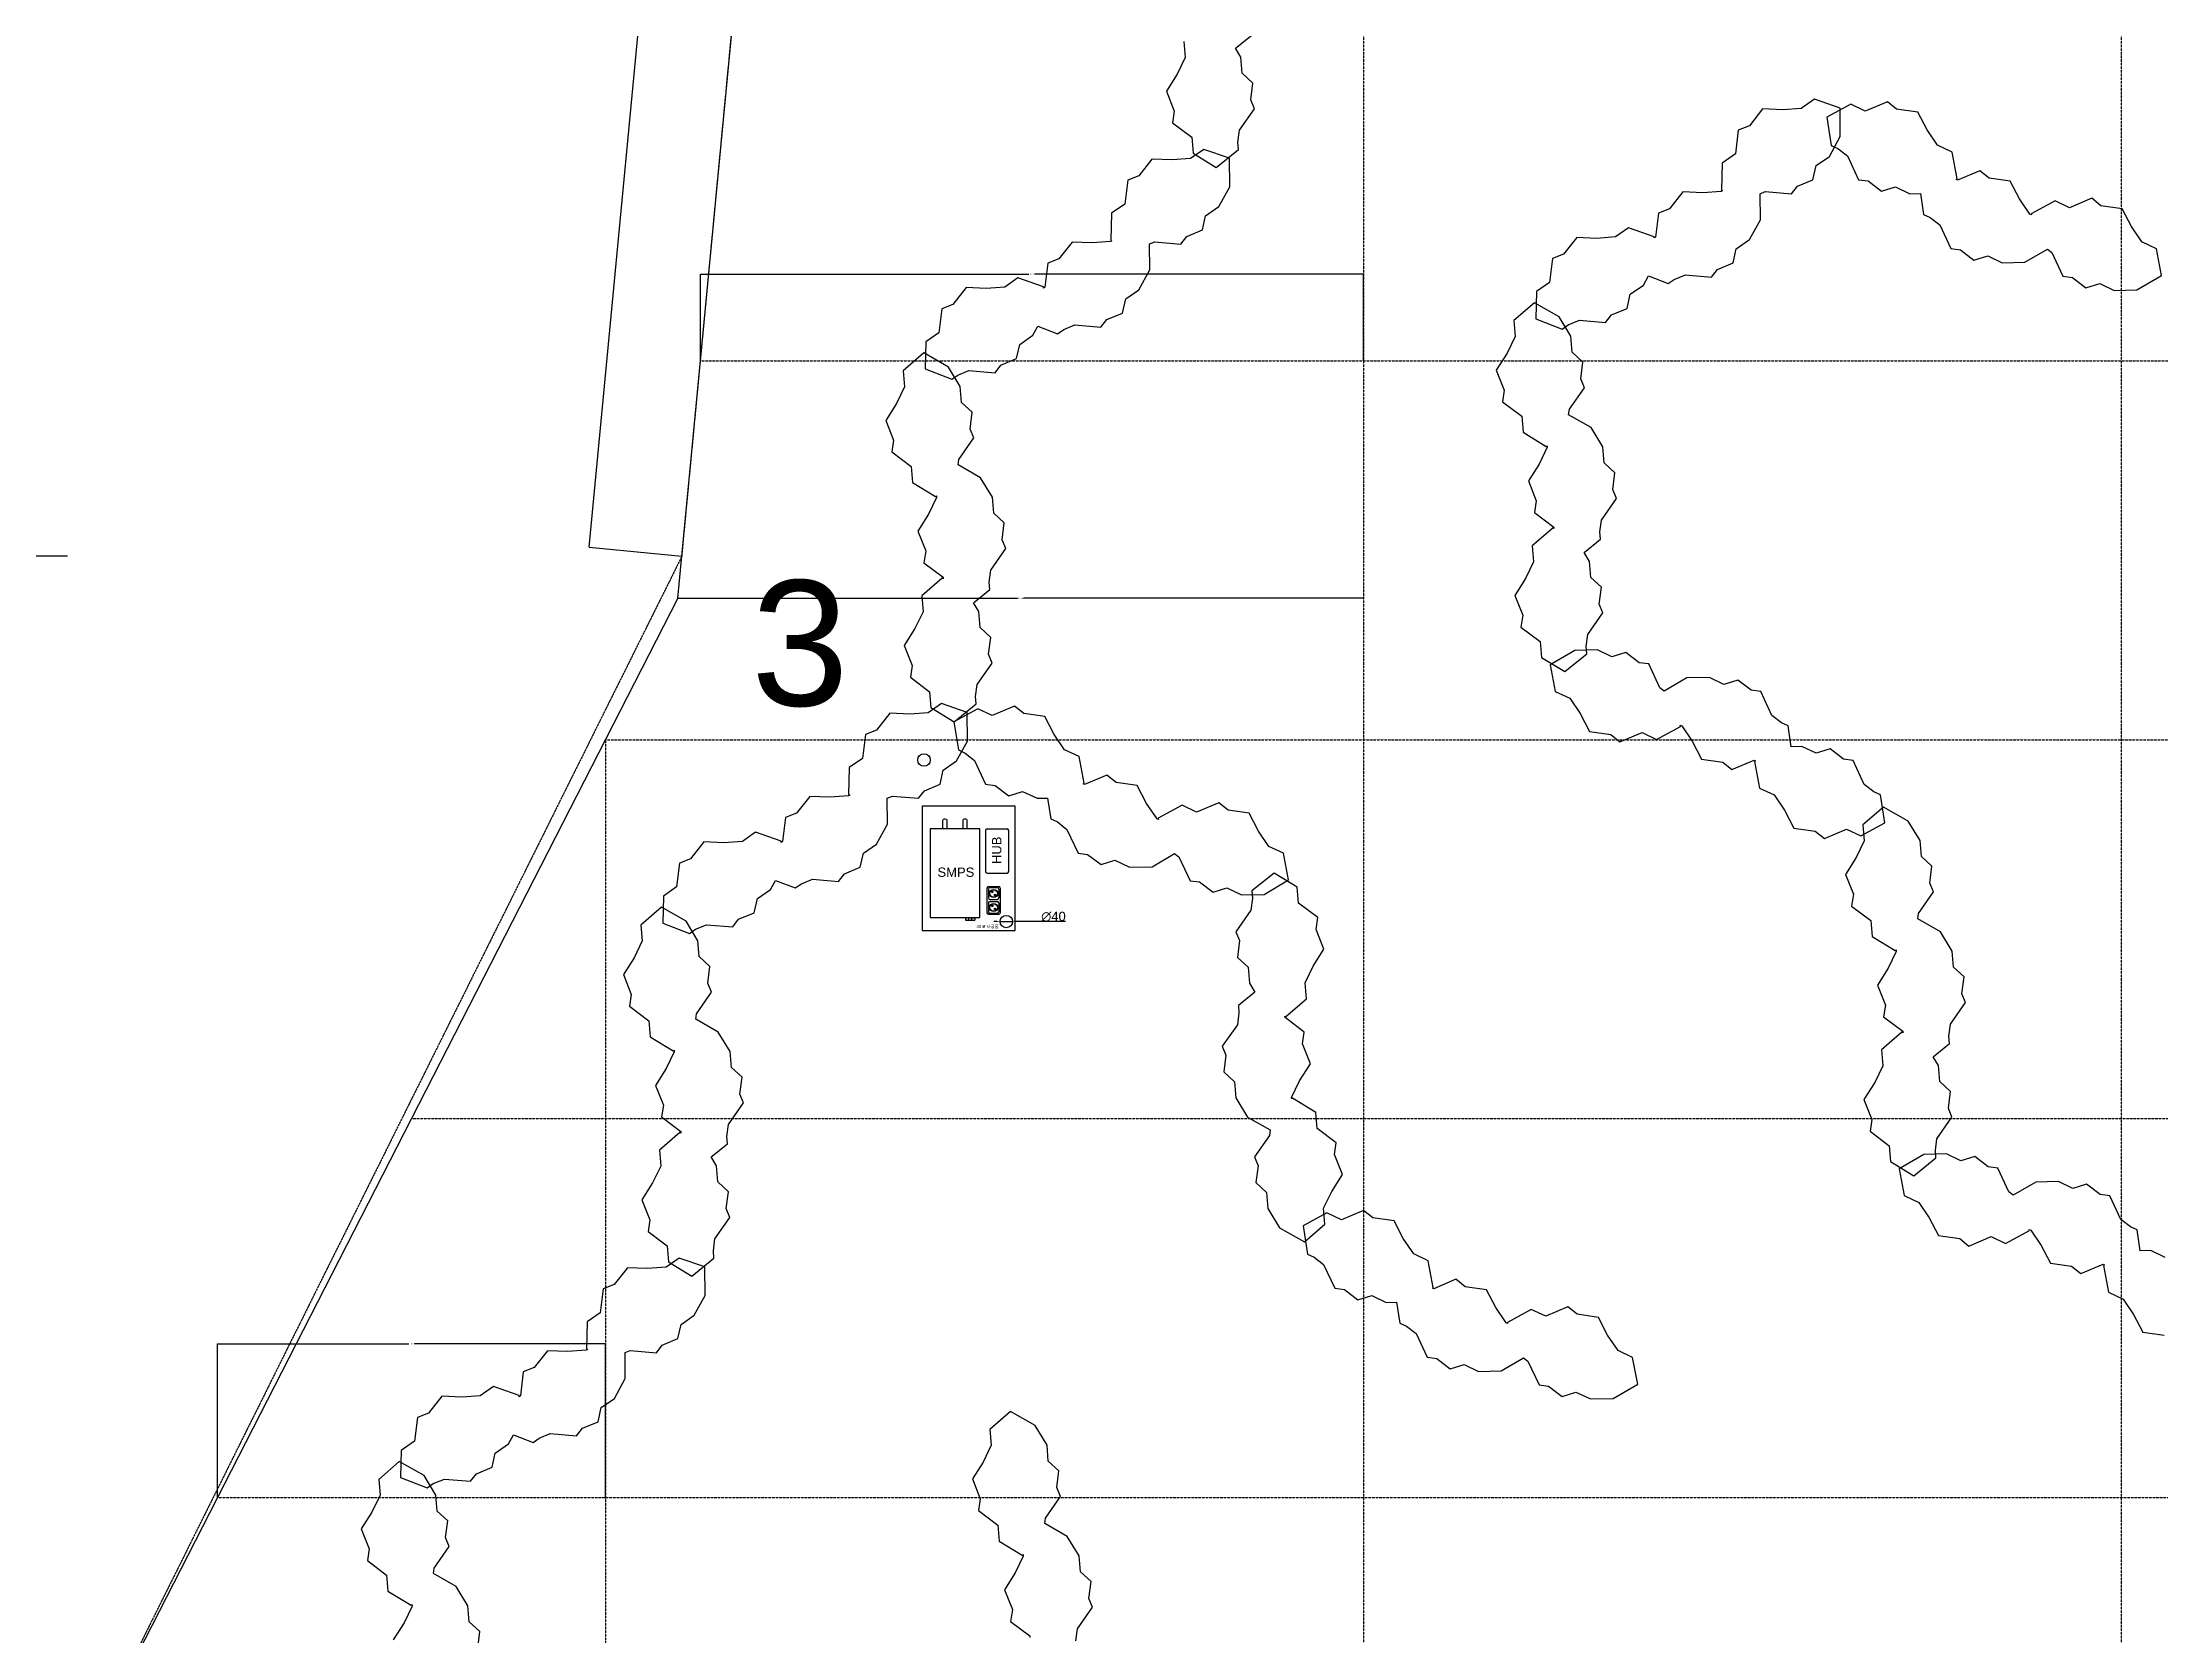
# Model space of a CAD drawing. Header units: millimetres. Extents: x -9372 to 300256, y -58520 to 166772.
# Drawn here: x -1574 to 5248, y -44068 to -38935 of the extents above; entities that cross this region are included whole.
import ezdxf

# ---------------------------------------------------------------- set-up
doc = ezdxf.new("R2010")
doc.units = ezdxf.units.MM
doc.linetypes.add('HIDDEN2', pattern=[0.1875, 0.125, -0.0625])
for name, color, linetype in [('2-몰탈', 9, 'Continuous'), ('Power_08', 8, 'Continuous'), ('Power_13', 13, 'Continuous'), ('Power_23', 23, 'Continuous'), ('SMPS 박스', 7, 'Continuous'), ('원본-1층 평면도$0$200-EquipID-2d', 7, 'Continuous'), ('타공홀', 1, 'Continuous')]:
    doc.layers.add(name, color=color, linetype=linetype)
doc.styles.add('LAY-OUT', font='HYWULM.TTF')
doc.styles.get("Standard").update_dxf_attribs({"font": 'ARIAL.TTF'})
doc.dimstyles.new('ARTware', dxfattribs={"dimtxt": 30, "dimasz": 10, "dimexe": 1.25, "dimexo": 10, "dimtad": 1, "dimtxsty": 'Standard', "dimcen": 2.5, "dimclrt": 1, "dimadec": 0, "dimazin": 0, "dimtfac": 1, "dimtmove": 0, "dimatfit": 3, "dimfxl": 1, "dimarcsym": 0})
doc.dimstyles.new('SCALE 200', dxfattribs={"dimscale": 200, "dimtxt": 1.8, "dimasz": 1, "dimexe": 1.5, "dimexo": 2, "dimgap": 0.7, "dimtad": 1, "dimdec": 0, "dimzin": 0, "dimlunit": 6, "dimtxsty": 'LAY-OUT', "dimblk": 'ARCHTICK', "dimcen": 0, "dimdle": 1, "dimclrd": 8, "dimclre": 8, "dimclrt": 6, "dimadec": 0, "dimazin": 0, "dimtfac": 1, "dimtdec": 0, "dimtix": 1, "dimtmove": 2, "dimatfit": 0, "dimldrblk": 'ARCHTICK', "dimfxl": 1.5, "dimtolj": 1, "dimtzin": 0, "dimarcsym": 0})
doc.dimstyles.get("Standard").update_dxf_attribs({"dimtxt": 0.18, "dimasz": 0.18, "dimexe": 0.18, "dimexo": 0.0625, "dimgap": 0.09, "dimtad": 0, "dimtih": 1, "dimtoh": 1, "dimdec": 4, "dimzin": 0, "dimdsep": 46, "dimtxsty": 'Standard', "dimcen": 0.09, "dimadec": 0, "dimazin": 0, "dimtfac": 1, "dimtdec": 4, "dimtofl": 0, "dimtmove": 0, "dimatfit": 3, "dimfxl": 1, "dimtolj": 1, "dimtzin": 0, "dimarcsym": 0})

# ---------------------------------------------------------------- blocks, each defined once
blk = doc.blocks.new('*D6')
at = {"layer": 'Defpoints', "color": 0}
for p in [(-626.1, 14915.9), (-586.1, 14915.9)]:
    blk.add_point(p, dxfattribs=at)
at = {"layer": 'SMPS 박스', "color": 0, "lineweight": -2}
for p, q in [((-636.1, 14915.9), (-646.1, 14915.9)), ((-626.1, 14915.9), (-586.1, 14915.9)), ((-415.6, 14915.8), (-576.1, 14915.9))]:
    blk.add_line(p, q, dxfattribs=at)
at = {"layer": 'SMPS 박스', "color": 0}
for points in [[(-636.1, 14917.5), (-636.1, 14914.2), (-626.1, 14915.9)], [(-576.1, 14917.5), (-576.1, 14914.2), (-586.1, 14915.9)]]:
    blk.add_solid(points, dxfattribs=at)
at = {"layer": 'SMPS 박스', "color": 1, "insert": (-454.3, 14931.7), "char_height": 30, "attachment_point": 5, "rotation": 359.97452}
blk.add_mtext('∅40', dxfattribs=at)
blk = doc.blocks.new('바닥')
at = {"layer": '2-몰탈', "color": 1, "linetype": 'HIDDEN2', "ltscale": 3}
for q in [(222120.7, -11768.8), (218914.6, -28561.6)]:
    blk.add_line((220905.9, -24561.6), q, dxfattribs=at)
blk = doc.blocks.new('_ARCHTICK')
at = {"color": 0, "linetype": 'ByBlock', "const_width": 0.15}
blk.add_lwpolyline([(-0.5, -0.5), (0.5, 0.5)], dxfattribs=at)
blk = doc.blocks.new('*D24')
at = {"layer": 'Defpoints', "color": 0, "ltscale": 0.5}
for p in [(89674.3, 26632.7), (84013.6, 13839.9), (87441.8, 13839.9)]:
    blk.add_point(p, dxfattribs=at)
at = {"layer": '원본-1층 평면도$0$200-EquipID-2d', "color": 8, "lineweight": -2, "ltscale": 0.5}
for p, q in [((84013.6, 26832.7), (84013.6, 13639.9)), ((89274.3, 26632.7), (83713.6, 26632.7)), ((87041.8, 13839.9), (83713.6, 13839.9))]:
    blk.add_line(p, q, dxfattribs=at)
at = {"layer": '원본-1층 평면도$0$200-EquipID-2d', "color": 8, "lineweight": -2, "ltscale": 0.5, "xscale": 200, "yscale": 200, "zscale": 200}
for p, rotation in [((84013.6, 26632.7), 90), ((84013.6, 13839.9), 270)]:
    blk.add_blockref('_ARCHTICK', p, dxfattribs=dict(at, rotation=rotation))
at = {"layer": '원본-1층 평면도$0$200-EquipID-2d', "color": 6, "ltscale": 0.5, "insert": (83658.6, 20236.3), "char_height": 360, "attachment_point": 5, "rotation": 90, "style": 'LAY-OUT'}
blk.add_mtext('\\A1;12,793', dxfattribs=at)
blk = doc.blocks.new('*D45')
at = {"layer": 'Defpoints', "color": 0, "ltscale": 0.5}
for p in [(87441.8, 13839.9), (84013.6, 9839.9), (87029.2, 9839.9)]:
    blk.add_point(p, dxfattribs=at)
at = {"layer": '원본-1층 평면도$0$200-EquipID-2d', "color": 8, "lineweight": -2, "ltscale": 0.5}
for p, q in [((84013.6, 14039.9), (84013.6, 9639.9)), ((87041.8, 13839.9), (83713.6, 13839.9)), ((86629.2, 9839.9), (83713.6, 9839.9))]:
    blk.add_line(p, q, dxfattribs=at)
at = {"layer": '원본-1층 평면도$0$200-EquipID-2d', "color": 8, "lineweight": -2, "ltscale": 0.5, "xscale": 200, "yscale": 200, "zscale": 200}
for p, rotation in [((84013.6, 13839.9), 90), ((84013.6, 9839.9), 270)]:
    blk.add_blockref('_ARCHTICK', p, dxfattribs=dict(at, rotation=rotation))
at = {"layer": '원본-1층 평면도$0$200-EquipID-2d', "color": 6, "ltscale": 0.5, "insert": (83658.8, 11839.9), "char_height": 360, "attachment_point": 5, "rotation": 90, "style": 'LAY-OUT'}
blk.add_mtext('\\A1;4,000', dxfattribs=at)
blk = doc.blocks.new('*D69')
at = {"layer": 'Defpoints', "color": 0, "ltscale": 0.5}
for p in [(89080.2, 14747.5), (89080.2, 14468.7), (91214.2, 14468.7)]:
    blk.add_point(p, dxfattribs=at)
at = {"layer": '원본-1층 평면도$0$200-EquipID-2d', "color": 0, "lineweight": -2, "ltscale": 0.5}
for p, q in [((89080.2, 14468.7), (89080.2, 14747.7)), ((89080.3, 14747.5), (90137.3, 14747.5)), ((91214, 14747.5), (90157, 14747.5)), ((91214.2, 14468.7), (91214.2, 14747.7))]:
    blk.add_line(p, q, dxfattribs=at)
at = {"layer": '원본-1층 평면도$0$200-EquipID-2d', "color": 0, "ltscale": 0.5}
for points in [[(89080.3, 14747.6), (89080.3, 14747.5), (89080.2, 14747.5)], [(91214, 14747.6), (91214, 14747.5), (91214.2, 14747.5)]]:
    blk.add_solid(points, dxfattribs=at)
at = {"layer": '원본-1층 평면도$0$200-EquipID-2d', "color": 0, "lineweight": 20, "ltscale": 0.5, "insert": (90147.2, 14747.5), "char_height": 3, "attachment_point": 5}
blk.add_mtext('\\A1;2134.0609', dxfattribs=at)
blk = doc.blocks.new('*D70')
at = {"layer": 'Defpoints', "color": 0, "ltscale": 0.5}
for p in [(89007.6, 13704.6), (91214.2, 13704.6), (91214.2, 13704.6)]:
    blk.add_point(p, dxfattribs=at)
at = {"layer": '원본-1층 평면도$0$200-EquipID-2d', "color": 0, "lineweight": -2, "ltscale": 0.5}
for p, q in [((89007.6, 13704.6), (89007.6, 13704.7)), ((89007.8, 13704.6), (90101.1, 13704.6)), ((91214, 13704.6), (90120.7, 13704.6)), ((91214.2, 13704.6), (91214.2, 13704.7))]:
    blk.add_line(p, q, dxfattribs=at)
at = {"layer": '원본-1층 평면도$0$200-EquipID-2d', "color": 0, "ltscale": 0.5}
for points in [[(89007.8, 13704.6), (89007.8, 13704.5), (89007.6, 13704.6)], [(91214, 13704.6), (91214, 13704.5), (91214.2, 13704.6)]]:
    blk.add_solid(points, dxfattribs=at)
at = {"layer": '원본-1층 평면도$0$200-EquipID-2d', "color": 0, "lineweight": 20, "ltscale": 0.5, "insert": (90110.9, 13704.6), "char_height": 3, "attachment_point": 5}
blk.add_mtext('\\A1;2206.6259', dxfattribs=at)
blk = doc.blocks.new('*D71')
at = {"layer": 'Defpoints', "color": 0, "ltscale": 0.5}
for p in [(87525.1, 11303.2), (87525.1, 10808.7), (88774.2, 10808.7)]:
    blk.add_point(p, dxfattribs=at)
at = {"layer": '원본-1층 평면도$0$200-EquipID-2d', "color": 0, "lineweight": -2, "ltscale": 0.5}
for p, q in [((87525.1, 10808.7), (87525.1, 11303.4)), ((87525.3, 11303.2), (88140.3, 11303.2)), ((88774, 11303.2), (88159.1, 11303.2)), ((88774.2, 10808.7), (88774.2, 11303.4))]:
    blk.add_line(p, q, dxfattribs=at)
at = {"layer": '원본-1층 평면도$0$200-EquipID-2d', "color": 0, "ltscale": 0.5}
for points in [[(87525.3, 11303.2), (87525.3, 11303.2), (87525.1, 11303.2)], [(88774, 11303.2), (88774, 11303.2), (88774.2, 11303.2)]]:
    blk.add_solid(points, dxfattribs=at)
at = {"layer": '원본-1층 평면도$0$200-EquipID-2d', "color": 0, "lineweight": 20, "ltscale": 0.5, "insert": (88149.7, 11303.2), "char_height": 3, "attachment_point": 5}
blk.add_mtext('\\A1;1249.0761', dxfattribs=at)
blk = doc.blocks.new('SMPS 박스')
at = {"layer": 'SMPS 박스'}
for p, q in [((-673.286, 15209.107), (-673.286, 15077.259)), ((-668.286, 15214.107), (-603.459, 15214.107)), ((-598.459, 15077.259), (-598.459, 15209.107)), ((-668.588, 15023.482), (-668.588, 14944.543)), ((-668.286, 15072.259), (-603.459, 15072.259)), ((-663.588, 15028.482), (-630.403, 15028.482)), ((-663.588, 15020.482), (-663.588, 14992.013)), ((-658.588, 15025.482), (-635.403, 15025.482)), ((-630.403, 15020.482), (-630.403, 14992.013)), ((-625.403, 15023.482), (-625.403, 14944.543)), ((-663.588, 14976.013), (-663.588, 14947.543)), ((-658.588, 14987.013), (-635.403, 14987.013)), ((-658.588, 14981.013), (-635.403, 14981.013)), ((-658.588, 14942.543), (-635.403, 14942.543)), ((-630.403, 14976.013), (-630.403, 14947.543)), ((-737.842, 14929.539), (-737.842, 14920.447)), ((-737.842, 14929.539), (-707.842, 14929.539)), ((-737.842, 14920.447), (-707.842, 14920.447)), ((-727.842, 14929.539), (-727.842, 14920.447)), ((-717.842, 14929.539), (-717.842, 14920.447)), ((-707.842, 14929.539), (-707.842, 14920.447)), ((-663.588, 14939.543), (-630.403, 14939.543))]:
    blk.add_line(p, q, dxfattribs=at)
for points in [[(-877.107, 15287.055), (-877.107, 14887.055), (-577.107, 14887.055), (-577.107, 15287.055)], [(-851.49, 15214.539), (-851.49, 14929.539), (-691.49, 14929.539), (-691.49, 15214.539)]]:
    blk.add_lwpolyline(points, close=True, dxfattribs=at)
for points in [[(-804.954, 15246.593), (-802.478, 15246.593, -0.41421356), (-797.478, 15241.593), (-797.478, 15214.539), (-809.954, 15214.539), (-809.954, 15241.593, -0.41421356)], [(-737.724, 15246.593, -0.41421356), (-732.724, 15241.593), (-732.724, 15214.539), (-745.2, 15214.539), (-745.2, 15241.593, -0.41421356), (-740.2, 15246.593)]]:
    blk.add_lwpolyline(points, format="xyb", close=True, dxfattribs=at)
for centre, radius in [((-646.995, 15006.247), 13.266), ((-646.995, 15006.247), 12.266), ((-650.719, 15011.255), 2.279), ((-646.995, 14961.162), 13.266), ((-646.995, 14961.162), 12.266), ((-650.719, 14966.17), 2.279), ((-642.593, 15001.46), 2.279), ((-642.593, 14956.375), 2.279)]:
    blk.add_circle(centre, radius, dxfattribs=at)
at = {"layer": 'SMPS 박스', "color": 5}
blk.add_circle((-606.083, 14915.866), 20, dxfattribs=at)
at = {"layer": 'SMPS 박스'}
for centre, start, end in [((-668.286, 15209.107), 90, 180), ((-603.459, 15209.107), 0, 90), ((-668.286, 15077.259), 180, 270), ((-663.588, 15023.482), 90, 180), ((-658.588, 15020.482), 90, 180), ((-635.403, 15020.482), 0, 90), ((-630.403, 15023.482), 0, 90), ((-603.459, 15077.259), 270, 0), ((-663.588, 14944.543), 180, 270), ((-658.588, 14992.013), 180, 270), ((-658.588, 14976.013), 90, 180), ((-658.588, 14947.543), 180, 270), ((-635.403, 14992.013), 270, 0), ((-635.403, 14976.013), 0, 90), ((-635.403, 14947.543), 270, 0), ((-630.403, 14944.543), 270, 0)]:
    blk.add_arc(centre, 5, start, end, dxfattribs=at)
at = {"layer": 'SMPS 박스', "insert": (-652.063, 15101.222), "char_height": 30, "width": 7.09247, "attachment_point": 1, "rotation": 90}
blk.add_mtext('HUB', dxfattribs=at)
at = {"layer": 'SMPS 박스', "attachment_point": 1}
for s, insert, char_height, width in [('SMPS', (-827.79, 15089.919), 30, 7.09247), ('L', (-733.529, 14926.015), 2.5, 7.09247), ('N', (-723.529, 14926.015), 2.5, 7.09247), ('FG', (-714.981, 14926.015), 2.5, 7.09247), ('{\\C5;40 \\fISOCPEUR|b0|i0|c0|p34;%%C\\fArial|b0|i0|c0|p34; \\fGulim|b0|i0|c129|p50;타공홀}', (-702.386, 14904.943), 10, 131.77072)]:
    blk.add_mtext(s, dxfattribs=dict(at, insert=insert, char_height=char_height, width=width))
at = {"layer": 'SMPS 박스'}
dim = blk.add_diameter_dim_2p(p1=(-626.083, 14915.875), p2=(-586.083, 14915.857), dimstyle='ARTware', dxfattribs=at)
dim.commit()
dim.dimension.update_dxf_attribs({"geometry": '*D6', "text_midpoint": (-454.277, 14915.798), "dimtype": 131})
blk = doc.blocks.new('마루바닥')
at = {"layer": '2-몰탈', "color": 1, "linetype": 'HIDDEN2', "ltscale": 3}
for p, q in [((91214.21663, 36693.39483), (91214.21663, 6364.01458)), ((93654.21663, 36693.39483), (93654.21663, 6190.46945)), ((89080.15576, 14468.6852), (105976.93431, 14468.6852)), ((88774.21663, 13248.6852), (105154.86743, 13248.6852)), ((88774.21663, 13248.6852), (88774.21663, 7727.33788)), ((88149.67857, 12028.6852), (104332.80055, 12028.6852)), ((87525.1405, 10808.6852), (103510.73367, 10808.6852))]:
    blk.add_line(p, q, dxfattribs=at)
at = {"layer": '원본-1층 평면도$0$200-EquipID-2d', "color": 8, "ltscale": 0.5}
for q in [(89937.38974, 26668.6852), (89020.4473, 13839.94929)]:
    blk.add_line((88721.791, 13868.31145), q, dxfattribs=at)
at = {"layer": '원본-1층 평면도$0$200-EquipID-2d', "color": 0, "lineweight": 25}
for q in [(90238.73949, 26668.6852), (87029.21927, 9839.93096)]:
    blk.add_line((89007.59073, 13704.56838), q, dxfattribs=at)
at = {"layer": '원본-1층 평면도$0$200-EquipID-2d', "color": 8, "ltscale": 0.5}
for base, p1, p2, picture, middle in [((84013.56565, 13839.94929), (89674.3352, 26632.69348), (87441.84433, 13839.94929), '*D24', (83658.57231, 20236.32139)), ((84013.56565, 9839.93096), (87441.84433, 13839.94929), (87029.21927, 9839.93096), '*D45', (83658.81199, 11839.94012))]:
    dim = blk.add_linear_dim(base=base, p1=p1, p2=p2, angle=90, dimstyle='SCALE 200', override={"dimfxl": 2}, dxfattribs=at)
    dim.commit()
    dim.dimension.update_dxf_attribs({"geometry": picture, "text_midpoint": middle})
at = {"layer": '원본-1층 평면도$0$200-EquipID-2d', "color": 7, "lineweight": 20, "ltscale": 0.5}
for base, p1, p2, picture, middle in [((89080.15576, 14747.52304), (91214.21663, 14468.6852), (89080.15576, 14468.6852), '*D69', (90147.1862, 14747.52304)), ((91214.21663, 13704.56838), (89007.59073, 13704.56838), (91214.21663, 13704.56838), '*D70', (90110.90368, 13704.56838)), ((87525.1405, 11303.20621), (88774.21663, 10808.6852), (87525.1405, 10808.6852), '*D71', (88149.67857, 11303.20621))]:
    dim = blk.add_linear_dim(base=base, p1=p1, p2=p2, dimstyle='Standard', override={"dimtxt": 3}, dxfattribs=at)
    dim.commit()
    dim.dimension.update_dxf_attribs({"geometry": picture, "text_midpoint": middle})

msp = doc.modelspace()

# ---------------------------------------------------------------- linework, layer by layer
at = {"layer": 'Power_08'}
for points in [[(2100.8, -38932.2), (2105, -38983.6), (2079, -39037.5), (2044.4, -39092), (2069.9, -39156.1), (2064.2, -39193.9), (2126.1, -39240.5), (2130.3, -39291.9), (2205, -39337.5), (2276.4, -39279.9), (2274.4, -39256.2), (2279.6, -39217.9), (2327.9, -39148.5), (2316.1, -39119.9), (2323.1, -39065.7), (2288.8, -39034.1), (2284.6, -38982.7), (2267.2, -38953.9), (2320, -38911.2)], [(-172.8, -44106.3), (-165.8, -44052.2), (-200.2, -44020.5), (-204.4, -43969.2), (-242.1, -43906.7), (-315, -43865.5), (-312.6, -43847.7), (-264.2, -43778.4), (-276, -43749.8), (-269, -43695.6), (-303.4, -43664), (-307.6, -43612.6), (-345.3, -43550.1), (-425.2, -43505), (-491.4, -43562.1), (-487.2, -43613.5), (-513.1, -43667.4), (-547.8, -43721.9), (-522.3, -43786), (-528, -43823.8), (-466.1, -43870.4), (-461.8, -43921.8), (-387.2, -43967.4), (-384.4, -43965.1), (-384, -43970.1), (-409.9, -44024), (-444.6, -44078.5)]]:
    msp.add_lwpolyline(points, dxfattribs=at)
for points in [[(1357.1, -39778.7), (1321.6, -39792.6), (1312.2, -39869.6), (1269.8, -39898.9), (1267.6, -39986.4), (1353.2, -40019.4), (1372.7, -40005.9), (1408.5, -39991.2), (1492.7, -39998.4), (1511.6, -39973.8), (1562, -39952.8), (1572.3, -39907.3), (1614.7, -39877.9), (1630.9, -39848.4), (1694.3, -39872.9), (1713.8, -39859.4), (1749.6, -39844.6), (1833.8, -39851.8), (1852.7, -39827.3), (1903.1, -39806.3), (1913.4, -39760.7), (1955.7, -39731.4), (1990.9, -39667.5), (1990.2, -39583.8), (2006.8, -39577), (2091, -39584.2), (2109.9, -39559.7), (2160.3, -39538.6), (2170.6, -39493.1), (2213, -39463.7), (2248.2, -39399.8), (2247.4, -39308.1), (2164.7, -39279.3), (2122.4, -39308.7), (2062.7, -39313.1), (1998.1, -39310.4), (1955.4, -39364.5), (1919.9, -39378.5), (1910.5, -39455.4), (1868.1, -39484.7), (1865.9, -39572.2), (1869.3, -39573.5), (1865.2, -39576.4), (1805.5, -39580.8), (1740.9, -39578), (1698.2, -39632.2), (1662.7, -39646.1), (1653.2, -39723.1), (1649.1, -39725.9), (1649.1, -39722.3), (1566.5, -39693.5), (1524.1, -39722.9), (1464.5, -39727.3), (1399.8, -39724.6)], [(1225.8, -40941.2), (1220.1, -40979), (1282, -41025.6), (1286.3, -41077), (1360.9, -41122.6), (1432.3, -41065), (1430.4, -41041.4), (1435.5, -41003), (1483.9, -40933.6), (1472.1, -40905), (1479.1, -40850.9), (1444.7, -40819.2), (1440.5, -40767.8), (1423.1, -40739), (1476, -40696.4), (1474, -40672.7), (1479.2, -40634.3), (1527.5, -40565), (1515.7, -40536.4), (1522.7, -40482.2), (1488.4, -40450.6), (1484.2, -40399.2), (1446.4, -40336.7), (1373.6, -40295.5), (1376, -40277.8), (1424.3, -40208.4), (1412.5, -40179.8), (1419.5, -40125.6), (1385.2, -40094), (1381, -40042.6), (1343.2, -39980.2), (1263.4, -39935), (1197.2, -39992.1), (1201.4, -40043.5), (1175.4, -40097.4), (1140.7, -40151.9), (1166.3, -40216), (1160.6, -40253.8), (1222.5, -40300.4), (1226.7, -40351.8), (1301.4, -40397.4), (1304.2, -40395.1), (1304.6, -40400.1), (1278.6, -40454), (1243.9, -40508.5), (1269.5, -40572.6), (1263.8, -40610.3), (1325.7, -40657), (1326.1, -40662), (1322.9, -40660.2), (1256.7, -40717.4), (1260.9, -40768.7), (1235, -40822.6), (1200.3, -40877.2)], [(512.6, -41563.6), (477.1, -41577.5), (467.7, -41654.4), (425.3, -41683.8), (423.1, -41771.2), (508.7, -41804.3), (528.2, -41790.8), (564, -41776), (648.2, -41783.2), (667.2, -41758.7), (717.5, -41737.7), (727.8, -41692.1), (770.2, -41662.8), (786.4, -41633.3), (849.8, -41657.7), (869.3, -41644.2), (905.1, -41629.5), (989.3, -41636.7), (1008.2, -41612.2), (1058.6, -41591.2), (1068.9, -41545.6), (1111.2, -41516.3), (1146.4, -41452.4), (1145.7, -41368.7), (1162.3, -41361.8), (1246.5, -41369), (1265.4, -41344.5), (1315.8, -41323.5), (1326.1, -41277.9), (1368.5, -41248.6), (1403.7, -41184.7), (1402.9, -41093), (1320.3, -41064.2), (1277.9, -41093.6), (1218.3, -41098), (1153.6, -41095.2), (1110.9, -41149.4), (1075.4, -41163.3), (1066, -41240.3), (1023.6, -41269.6), (1021.4, -41357), (1024.8, -41358.4), (1020.7, -41361.2), (961, -41365.7), (896.4, -41362.9), (853.7, -41417), (818.2, -41431), (808.7, -41507.9), (804.6, -41510.8), (804.6, -41507.2), (722, -41478.4), (679.6, -41507.7), (620, -41512.2), (555.4, -41509.4)], [(1585.1, -41096), (1555.2, -41072.2), (1483.9, -41102.5), (1437.3, -41080.5), (1360.5, -41122.3), (1374.7, -41212.9), (1396.1, -41223.1), (1426.8, -41246.7), (1462.6, -41323.3), (1493.3, -41327.4), (1536.7, -41360.5), (1581.3, -41346.6), (1627.9, -41368.7), (1661.6, -41368), (1672.1, -41435.1), (1693.5, -41445.2), (1724.2, -41468.9), (1760.1, -41545.4), (1790.8, -41549.5), (1834.2, -41582.6), (1878.7, -41568.7), (1925.3, -41590.8), (1998.3, -41589.3), (2070.4, -41546.8), (2084.6, -41557.8), (2120.5, -41634.3), (2151.2, -41638.4), (2194.6, -41671.6), (2239.2, -41657.7), (2285.8, -41679.7), (2358.7, -41678.2), (2437.7, -41631.7), (2421.3, -41545.8), (2374.7, -41523.7), (2341.1, -41474.3), (2311.2, -41417), (2242.9, -41407), (2213.1, -41383.3), (2141.7, -41413.5), (2095.1, -41391.5), (2018.3, -41433.4), (2018.9, -41437), (2014.3, -41434.8), (1980.7, -41385.4), (1950.8, -41328.1), (1882.5, -41318.1), (1852.7, -41294.3), (1781.3, -41324.6), (1776.8, -41322.5), (1779.9, -41320.6), (1763.5, -41234.7), (1716.9, -41212.7), (1683.2, -41163.3), (1653.3, -41105.9)], [(2526.2, -41791), (2531.9, -41753.2), (2470, -41706.6), (2465.8, -41655.2), (2391.1, -41609.6), (2319.7, -41667.2), (2321.7, -41690.9), (2316.5, -41729.3), (2268.2, -41798.6), (2280, -41827.2), (2273, -41881.4), (2307.3, -41913), (2311.5, -41964.4), (2328.9, -41993.2), (2276.1, -42035.9), (2278, -42059.5), (2272.9, -42097.9), (2224.5, -42167.2), (2236.3, -42195.9), (2229.3, -42250), (2263.6, -42281.7), (2267.9, -42333.1), (2305.6, -42395.5), (2378.5, -42436.7), (2376.1, -42454.5), (2327.7, -42523.8), (2339.5, -42552.5), (2332.5, -42606.6), (2366.8, -42638.3), (2371.1, -42689.6), (2408.8, -42752.1), (2488.6, -42797.2), (2554.9, -42740.1), (2550.6, -42688.7), (2576.6, -42634.9), (2611.3, -42580.3), (2585.8, -42516.2), (2591.5, -42478.5), (2529.5, -42431.8), (2525.3, -42380.5), (2450.7, -42334.9), (2447.8, -42337.1), (2447.4, -42332.1), (2473.4, -42278.3), (2508.1, -42223.7), (2482.6, -42159.6), (2488.3, -42121.9), (2426.3, -42075.3), (2425.9, -42070.2), (2429.1, -42072), (2495.3, -42014.9), (2491.1, -41963.5), (2517.1, -41909.6), (2551.7, -41855.1)], [(381.3, -42726.1), (375.6, -42763.8), (437.5, -42810.5), (441.8, -42861.9), (516.4, -42907.5), (587.8, -42849.9), (585.9, -42826.2), (591, -42787.8), (639.4, -42718.5), (627.6, -42689.9), (634.6, -42635.7), (600.2, -42604.1), (596, -42552.7), (578.6, -42523.9), (631.5, -42481.2), (629.5, -42457.6), (634.7, -42419.2), (683, -42349.9), (671.2, -42321.2), (678.2, -42267.1), (643.9, -42235.4), (639.7, -42184), (601.9, -42121.6), (529.1, -42080.4), (531.5, -42062.6), (579.8, -41993.3), (568, -41964.6), (575, -41910.5), (540.7, -41878.8), (536.5, -41827.5), (498.7, -41765), (418.9, -41719.9), (352.7, -41777), (356.9, -41828.4), (330.9, -41882.2), (296.3, -41936.8), (321.8, -42000.9), (316.1, -42038.6), (378, -42085.3), (382.2, -42136.6), (456.9, -42182.2), (459.7, -42179.9), (460.1, -42185), (434.1, -42238.8), (399.5, -42293.4), (425, -42357.5), (419.3, -42395.2), (481.2, -42441.8), (481.6, -42446.9), (478.5, -42445.1), (412.2, -42502.2), (416.5, -42553.6), (390.5, -42607.5), (355.8, -42662)], [(2709, -42719.5), (2679.2, -42695.8), (2607.8, -42726), (2561.2, -42704), (2484.4, -42745.9), (2498.6, -42836.5), (2520, -42846.6), (2550.7, -42870.3), (2586.6, -42946.8), (2617.3, -42950.9), (2660.7, -42984.1), (2705.3, -42970.2), (2751.9, -42992.2), (2785.5, -42991.5), (2796, -43058.6), (2817.5, -43068.7), (2848.1, -43092.4), (2884, -43168.9), (2914.7, -43173.1), (2958.1, -43206.2), (3002.7, -43192.3), (3049.3, -43214.3), (3122.2, -43212.9), (3194.3, -43170.4), (3208.5, -43181.3), (3244.4, -43257.9), (3275.1, -43262), (3318.5, -43295.1), (3363.1, -43281.2), (3409.7, -43303.2), (3482.6, -43301.8), (3561.7, -43255.2), (3545.3, -43169.3), (3498.7, -43147.3), (3465, -43097.8), (3435.1, -43040.5), (3366.9, -43030.6), (3337, -43006.8), (3265.7, -43037.1), (3219.1, -43015.1), (3142.3, -43056.9), (3142.8, -43060.5), (3138.3, -43058.3), (3104.6, -43008.9), (3074.7, -42951.6), (3006.4, -42941.7), (2976.6, -42917.9), (2905.3, -42948.2), (2900.7, -42946), (2903.8, -42944.2), (2887.4, -42858.3), (2840.8, -42836.2), (2807.2, -42786.8), (2777.3, -42729.5)], [(-331.4, -43348.7), (-367, -43362.6), (-376.4, -43439.6), (-418.8, -43468.9), (-420.9, -43556.4), (-335.4, -43589.4), (-315.9, -43575.9), (-280.1, -43561.2), (-195.8, -43568.4), (-176.9, -43543.8), (-126.5, -43522.8), (-116.3, -43477.3), (-73.9, -43447.9), (-57.6, -43418.4), (5.7, -43442.9), (25.2, -43429.4), (61, -43414.6), (145.3, -43421.8), (164.2, -43397.3), (214.6, -43376.3), (224.8, -43330.7), (267.2, -43301.4), (302.4, -43237.5), (301.7, -43153.8), (318.2, -43147), (402.5, -43154.2), (421.4, -43129.7), (471.8, -43108.6), (482, -43063.1), (524.4, -43033.7), (559.6, -42969.8), (558.8, -42878.1), (476.2, -42849.3), (433.8, -42878.7), (374.2, -42883.1), (309.6, -42880.4), (266.9, -42934.5), (231.3, -42948.5), (221.9, -43025.4), (179.5, -43054.7), (177.4, -43142.2), (180.7, -43143.5), (176.6, -43146.4), (117, -43150.8), (52.4, -43148), (9.6, -43202.2), (-25.9, -43216.1), (-35.3, -43293.1), (-39.5, -43295.9), (-39.5, -43292.3), (-122.1, -43263.5), (-164.5, -43292.9), (-224.1, -43297.3), (-288.7, -43294.5)]]:
    msp.add_lwpolyline(points, close=True, dxfattribs=at)
at = {"layer": 'Power_13'}
for points in [[(3322.9, -39617.2), (3287.4, -39631.1), (3277.9, -39708.1), (3235.5, -39737.4), (3233.4, -39824.9), (3318.9, -39857.9), (3338.4, -39844.4), (3374.3, -39829.7), (3458.5, -39836.9), (3477.4, -39812.3), (3527.8, -39791.3), (3538, -39745.8), (3580.4, -39716.4), (3596.7, -39686.9), (3660, -39711.4), (3679.5, -39697.9), (3715.3, -39683.1), (3799.6, -39690.3), (3818.5, -39665.8), (3868.9, -39644.8), (3879.1, -39599.2), (3921.5, -39569.9), (3956.7, -39506), (3956, -39422.3), (3972.6, -39415.5), (4056.8, -39422.7), (4075.7, -39398.2), (4126.1, -39377.2), (4136.3, -39331.6), (4178.7, -39302.2), (4213.9, -39238.3), (4213.1, -39146.6), (4130.5, -39117.9), (4088.1, -39147.2), (4028.5, -39151.6), (3963.9, -39148.9), (3921.2, -39203), (3885.6, -39217), (3876.2, -39293.9), (3833.8, -39323.2), (3831.7, -39410.7), (3835.1, -39412), (3830.9, -39414.9), (3771.3, -39419.3), (3706.7, -39416.5), (3664, -39470.7), (3628.4, -39484.6), (3619, -39561.6), (3614.9, -39564.4), (3614.8, -39560.8), (3532.2, -39532), (3489.8, -39561.4), (3430.2, -39565.8), (3365.6, -39563.1)], [(4395.3, -39149.6), (4365.5, -39125.8), (4294.1, -39156.1), (4247.5, -39134.1), (4170.7, -39176), (4184.9, -39266.6), (4206.4, -39276.7), (4237, -39300.4), (4272.9, -39376.9), (4303.6, -39381), (4347, -39414.2), (4391.6, -39400.3), (4438.2, -39422.3), (4471.8, -39421.6), (4482.3, -39488.7), (4503.8, -39498.8), (4534.4, -39522.5), (4570.3, -39599), (4601, -39603.2), (4644.4, -39636.3), (4689, -39622.4), (4735.6, -39644.4), (4808.5, -39642.9), (4880.7, -39600.5), (4894.9, -39611.4), (4930.7, -39688), (4961.4, -39692.1), (5004.8, -39725.2), (5049.4, -39711.3), (5096, -39733.3), (5169, -39731.9), (5248, -39685.3), (5231.6, -39599.4), (5185, -39577.4), (5151.3, -39527.9), (5121.4, -39470.6), (5053.2, -39460.7), (5023.3, -39436.9), (4952, -39467.2), (4905.4, -39445.2), (4828.6, -39487), (4829.1, -39490.6), (4824.6, -39488.4), (4790.9, -39439), (4761, -39381.7), (4692.8, -39371.8), (4662.9, -39348), (4591.6, -39378.3), (4587, -39376.1), (4590.1, -39374.3), (4573.8, -39288.3), (4527.1, -39266.3), (4493.5, -39216.9), (4463.6, -39159.6)], [(3191.6, -40779.7), (3185.9, -40817.5), (3247.8, -40864.1), (3252, -40915.5), (3326.7, -40961.1), (3398.1, -40903.5), (3396.1, -40879.9), (3401.3, -40841.5), (3449.6, -40772.1), (3437.8, -40743.5), (3444.8, -40689.4), (3410.5, -40657.7), (3406.3, -40606.3), (3388.9, -40577.5), (3441.7, -40534.9), (3439.8, -40511.2), (3444.9, -40472.8), (3493.3, -40403.5), (3481.5, -40374.9), (3488.5, -40320.7), (3454.1, -40289.1), (3449.9, -40237.7), (3412.2, -40175.2), (3339.3, -40134), (3341.7, -40116.3), (3390.1, -40046.9), (3378.3, -40018.3), (3385.3, -39964.1), (3351, -39932.5), (3346.7, -39881.1), (3309, -39818.7), (3229.2, -39773.5), (3162.9, -39830.6), (3167.2, -39882), (3141.2, -39935.9), (3106.5, -39990.4), (3132, -40054.5), (3126.3, -40092.3), (3188.3, -40138.9), (3192.5, -40190.3), (3267.1, -40235.9), (3269.9, -40233.6), (3270.4, -40238.6), (3244.4, -40292.5), (3209.7, -40347), (3235.2, -40411.1), (3229.5, -40448.8), (3291.5, -40495.5), (3291.9, -40500.5), (3288.7, -40498.7), (3222.5, -40555.9), (3226.7, -40607.3), (3200.7, -40661.1), (3166, -40715.7)], [(4132.7, -41474.7), (4162.6, -41498.5), (4233.9, -41468.2), (4280.5, -41490.3), (4357.3, -41448.4), (4343.1, -41357.8), (4321.7, -41347.7), (4291, -41324), (4255.2, -41247.5), (4224.5, -41243.3), (4181.1, -41210.2), (4136.5, -41224.1), (4089.9, -41202.1), (4056.2, -41202.8), (4045.7, -41135.7), (4024.3, -41125.5), (3993.6, -41101.9), (3957.7, -41025.3), (3927, -41021.2), (3883.6, -40988.1), (3839.1, -41002), (3792.5, -40980), (3719.5, -40981.4), (3647.4, -41023.9), (3633.2, -41013), (3597.3, -40936.4), (3566.6, -40932.3), (3523.2, -40899.2), (3478.6, -40913.1), (3432, -40891), (3359.1, -40892.5), (3280.1, -40939.1), (3296.5, -41025), (3343.1, -41047), (3376.7, -41096.4), (3406.6, -41153.8), (3474.9, -41163.7), (3504.7, -41187.5), (3576.1, -41157.2), (3622.7, -41179.2), (3699.5, -41137.4), (3698.9, -41133.8), (3703.5, -41135.9), (3737.1, -41185.4), (3767, -41242.7), (3835.3, -41252.6), (3865.1, -41276.4), (3936.5, -41246.1), (3941, -41248.3), (3937.9, -41250.1), (3954.3, -41336), (4000.9, -41358.1), (4034.6, -41407.5), (4064.5, -41464.8)], [(4315.5, -42403.3), (4309.8, -42441), (4371.7, -42487.7), (4376, -42539), (4450.6, -42584.6), (4522, -42527.1), (4520.1, -42503.4), (4525.2, -42465), (4573.5, -42395.7), (4561.8, -42367), (4568.8, -42312.9), (4534.4, -42281.2), (4530.2, -42229.9), (4512.8, -42201), (4565.6, -42158.4), (4563.7, -42134.8), (4568.9, -42096.4), (4617.2, -42027), (4605.4, -41998.4), (4612.4, -41944.3), (4578.1, -41912.6), (4573.9, -41861.2), (4536.1, -41798.8), (4463.3, -41757.6), (4465.7, -41739.8), (4514, -41670.5), (4502.2, -41641.8), (4509.2, -41587.7), (4474.9, -41556), (4470.7, -41504.6), (4432.9, -41442.2), (4353.1, -41397), (4286.9, -41454.2), (4291.1, -41505.6), (4265.1, -41559.4), (4230.4, -41614), (4256, -41678.1), (4250.3, -41715.8), (4312.2, -41762.4), (4316.4, -41813.8), (4391.1, -41859.4), (4393.9, -41857.1), (4394.3, -41862.2), (4368.3, -41916), (4333.6, -41970.6), (4359.2, -42034.6), (4353.5, -42072.4), (4415.4, -42119), (4415.8, -42124), (4412.6, -42122.3), (4346.4, -42179.4), (4350.6, -42230.8), (4324.7, -42284.6), (4290, -42339.2)]]:
    msp.add_lwpolyline(points, close=True, dxfattribs=at)
msp.add_lwpolyline([(5260, -42847.4), (5213.4, -42825.4), (5179.7, -42826), (5169.2, -42759), (5147.8, -42748.8), (5117.1, -42725.2), (5081.2, -42648.6), (5050.5, -42644.5), (5007.1, -42611.4), (4962.6, -42625.3), (4916, -42603.2), (4843, -42604.7), (4770.9, -42647.2), (4756.7, -42636.2), (4720.8, -42559.7), (4690.1, -42555.6), (4646.7, -42522.5), (4602.2, -42536.4), (4555.6, -42514.3), (4482.6, -42515.8), (4403.6, -42562.3), (4420, -42648.3), (4466.6, -42670.3), (4500.2, -42719.7), (4530.1, -42777), (4598.4, -42787), (4628.2, -42810.8), (4699.6, -42780.5), (4746.2, -42802.5), (4823, -42760.6), (4822.4, -42757.1), (4827, -42759.2), (4860.6, -42808.6), (4890.5, -42866), (4958.8, -42875.9), (4988.6, -42899.7), (5060, -42869.4), (5064.5, -42871.5), (5061.4, -42873.4), (5077.8, -42959.3), (5124.4, -42981.3), (5158.1, -43030.8), (5188, -43088.1), (5256.2, -43098)], dxfattribs=at)
at = {"layer": 'Power_23'}
msp.add_lwpolyline([(1753.1, -44081.7), (1758.3, -44043.3), (1806.6, -43974), (1794.8, -43945.3), (1801.8, -43891.2), (1767.5, -43859.5), (1763.3, -43808.2), (1725.5, -43745.7), (1652.7, -43704.5), (1655.1, -43686.7), (1703.4, -43617.4), (1691.6, -43588.8), (1698.6, -43534.6), (1664.3, -43503), (1660.1, -43451.6), (1622.3, -43389.1), (1542.5, -43344), (1476.3, -43401.1), (1480.5, -43452.5), (1454.5, -43506.4), (1419.9, -43560.9), (1445.4, -43625), (1439.7, -43662.7), (1501.6, -43709.4), (1505.8, -43760.8), (1580.5, -43806.3), (1583.3, -43804.1), (1583.7, -43809.1), (1557.7, -43862.9), (1523.1, -43917.5), (1548.6, -43981.6), (1542.9, -44019.3), (1604.8, -44066), (1605.2, -44071)], dxfattribs=at)
at = {"layer": '타공홀', "color": 1}
msp.add_circle((1264.1, -41245.6), 20, dxfattribs=at)
msp.add_circle((1264.1, -41245.6), 20, dxfattribs=at)

# ---------------------------------------------------------------- block references
for name, p in [('마루바닥', (-88535.6, -54428.9)), ('바닥', (-220421, -16027.3)), ('SMPS 박스', (2135.2, -56681.8))]:
    msp.add_blockref(name, p)

# ---------------------------------------------------------------- texts
msp.add_text('3', height=403.7).set_placement((707.9, -41070.9))

doc.saveas('drawing.dxf')
